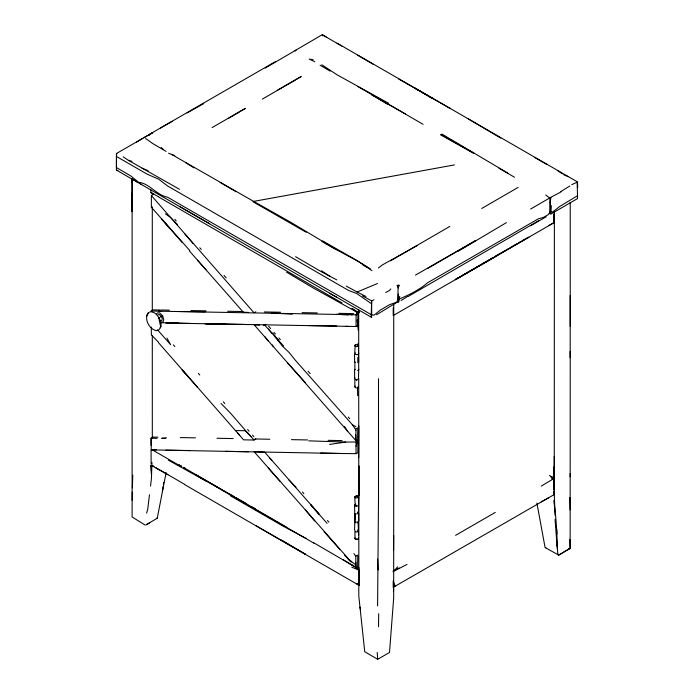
<?xml version="1.0" encoding="UTF-8"?>
<svg xmlns="http://www.w3.org/2000/svg" width="694" height="694" viewBox="0 0 694 694"><rect width="100%" height="100%" fill="white"/><g stroke="black" fill="none" stroke-linecap="round" stroke-linejoin="round"><path stroke-width="1.04" d="M116.514 154.831L116.462 170.091L371.663 317.436L371.663 300.84L362.476 295.922M132.112 179.104L132.112 516.961L145.072 525.037M149.418 312.135L147.857 313.107C144.092 319.761 149.479 329.39 156.644 330.778L158.414 330.249C164.2 325.139 159.334 316.186 154.129 312.621M354.591 369.737L354.617 378.707L354.92 377.718M354.747 352.847L355.207 344.935L356.95 344.536L358.746 345.985L356.3 346.679L354.755 345.768M256.667 324.627L254.03 324.636L355.779 440.517L357.584 439.606L355.944 440.664L355.935 428.849L357.766 427.912M356.074 326.492L356.083 314.764L357.861 313.74L357.861 325.521L356.074 326.492L165.866 323.014M308.709 440.846L345.638 442.069L356.048 441.983L357.861 440.942L357.861 452.731L356.031 453.65L341.682 453.512L225.585 451.343M358.711 378.343L358.85 580.271M378.508 378.733L378.508 498.613L377.588 605.905M393.732 304.484L393.68 597.994L389.551 651.883M553.665 482.295L553.673 478.548M554.176 483.562L554.116 489.539L554.159 478.426L549.44 475.425M554.176 216.311L554.176 211.731M555.079 515.304L554.254 494.024L554.376 211.47M570.225 357.896L570.138 548.303L558.739 555.113L545.319 547.661L544.972 546.933L536.913 503.081M570.234 202.37L570.234 326.31M151.075 450.172L151.119 463.575M354.591 529.774L354.981 513.491L354.608 521.758L355.796 522.868M488.871 259.972L455.169 279.647L554.185 222.609L554.194 220.206M357.757 556.18L357.636 566.859L355.857 567.805L355.788 556.085L353.871 553.604M132.207 193.062L132.112 211.739L132.112 179.243M356.031 453.65L356.048 441.983M358.685 457.702L358.85 425.96M359.145 465.874L359.145 495.95M393.246 307.702L393.203 315.544L528.941 237.218L526.755 238.103M354.591 505.917L354.877 520.292M393.576 550.255L393.689 535.499M376.53 314.746L397.168 302.228L397.983 302.306L398.278 294.004M398.859 301.803L399.727 296.321M415.116 88.181L577.13 181.689L577.564 197.59M151.309 327.134L151.335 334.803L158.397 342.151M357.497 387.191L357.627 395.71M357.792 362.693L357.861 357.367M358 345.655L358.026 343.521M550.03 214.056L550.177 199.005L549.726 197.981L545.736 194.979M357.601 438.539L357.748 428.97M358.755 497.555L355.389 498.006L354.972 496.618L357.184 496.002L358.755 497.555L358.512 514.705M554.168 492.02L554.107 494.614L393.203 587.332L393.203 581.069L395.094 586.248M553.916 466.889L554.254 494.024M190.035 450.553L151.197 449.903L151.275 438.061L157.035 438.443M551.348 205.719L550.845 214.056L577.495 198.597L577.443 197.27M132.242 492.089L132.164 500.339M132.372 487.873L132.771 475.225M397.983 302.306L398.026 285.225L398.859 285.061L399.64 286.006M570.121 476.726L570.234 473.499M570.104 509.864L569.843 497.511M358.598 535.447L358.121 522.209L357.566 522.825M143.658 137.742L152.68 132.701L116.462 153.495L116.358 167.497L130.993 176.085L141.446 184.63M150.52 486.104L151.431 478.478L151.96 462.473M378.698 613.722L378.516 626.777M355.857 567.805L355.875 562.175M358.46 348.154L358.755 369.364L358.434 370.249L357.566 370.414M358.477 515.538L358.633 513.439L357.67 512.068L358.416 512.597M371.16 317.019L371.663 300.84L374.023 299.869M149.47 494.805L147.761 509.023L146.616 513.1M398.026 285.225L398.243 288.01M550.281 202.813L550.845 197.313L560.969 191.934M162.387 491.604L163.099 486.511M163.385 484.473L163.671 482.434M358.278 386.332L358.468 387.556L357.089 388.067L355.675 387.833L354.894 386.948L355.033 386.046M569.843 539.507L570.138 548.303L558.739 555.113L557.933 554.549L557.065 546.1L557.655 542.899M355.12 537.841L354.972 538.674L357.566 539.438L358.468 538.986L358.503 537.538M166.109 472.536L157.278 518.175L145.957 524.968M557.456 548.659C556.848 532.74 556.189 516.423 553.725 500.6M265.229 68.081L322.233 34.7L341.925 46.177M358.286 497.754L358.572 496.8L357.184 496.002L354.972 496.618M356.022 446.233L357.861 440.942M152.368 194.528L152.619 193.852M358.824 567.484L358.798 596.077L364.749 651.77L377.692 659.3L377.206 652.412M184.899 484.75L359.084 585.363L359.188 569.705L343.036 559.529M355.094 369.338L354.825 369.98L354.92 361.687L355.085 362.433M550.203 212.989L550.915 211.444L552.615 212.104L559.494 206.604L577.599 195.673M398.191 300.745L398.92 299.201C409.07 294.837 419.037 290.109 427.634 282.736L538.379 218.801L543.324 217.465L548.182 214.663L550.229 211.844L550.177 199.005M359.206 311.875L358.789 312.69L352.023 308.431L357.835 313.159M358.746 353.211L357.957 354.712L356.352 354.591L355.189 354.044L355.458 352.89M160.184 327.776L161.034 326.223M398.235 299.6L396.621 302.168L389.638 304.675L380.546 309.923L374.101 315.171L371.377 314.738L167.575 197.209C156.61 195.205 150.025 183.893 139.19 182.349M146.608 316.048L148.629 312.838M389.386 652.551L377.692 659.3M358.468 378.638L358.755 369.364M397.419 286.362L397.983 285.564L396.907 285.616M390.748 288.921L389.412 290.543L385.751 292.469M393.03 571.067L394.929 569.974L397.636 566.816M295.566 50.61L296.026 50.133M358.026 567.397L357.393 568.039L351.199 564.404M158.249 318.772L161.155 316.273L162.7 315.935L163.775 319.691L163.073 321.895L161.771 322.484L160.114 321.522M358.33 513.447L356.56 513.881M378.36 268.005L382.394 264.908L416.851 245.78M358.217 379.167L356.048 379.757L354.851 378.907L354.894 386.948M357.237 531.17L358.338 530.329L358.009 529.626M358.633 531.127L357.601 531.864L355.614 531.916M569.809 186.009L560.882 191.553M407.638 296.433L401.071 300.511M567.753 549.691L569.765 548.39M136.518 142.157L142.539 138.34M157.989 314.824L159.568 314.564L162.24 318.095L161.902 320.515L160.843 320.906M518.097 187.415L481.714 208.486M263.512 325.243L265.915 324.298M408.046 296.546L539.099 220.449M458.43 251.141L506.429 222.601M189.783 250.569L151.37 207.237L151.37 195.561L153.036 194.546M541.285 486.078L554.159 478.426L551.756 478.843L552.155 476.995L550.559 476.743M455.585 279.656L495.29 256.737M156.974 518.357L157.096 517.915M228.656 118.214L245.329 108.403L212.104 127.583M455.585 535.343L495.29 512.415M262.315 99.129L301.196 76.531L277.262 90.35M151.092 445.427L150.945 438.131L152.749 437.081L157.972 437.168M275.31 61.671L152.775 132.424L148.481 135.078L149.132 135.425M203.672 103.623L187.137 112.931M415.463 275.11L475.13 240.861L427.417 268.604M530.624 209.024L550.845 197.313M490.719 258.905L492.566 257.838M494.414 256.771L500.886 253.041M502.734 251.974L508.277 248.773M510.125 247.706L516.588 243.967M518.435 242.9L520.283 241.833M522.131 240.766L524.907 239.17M355.172 504.547L355.84 504.156M530.502 225.784L546.239 216.762M449.859 226.391L390.453 260.875M160.435 128L172.381 121.277M541.285 501.84L548.538 497.841M158.57 342.758L243.559 439.831L254.004 440.031L255.869 439.007M548.624 225.628L554.185 222.609L553.673 222.028L553.673 214.62M393.203 571.578L406.996 564.404M255.826 311.814L253.961 312.734L151.37 195.561M355.788 556.085L357.766 555.113M281.764 540.678L282.258 540.435M394.929 569.974L399.102 567.952M147.154 524.039L149.574 522.877M357.184 496.002L355.554 496.175M571.752 184.665L577.495 182.002L577.703 187.562M357.74 55.216L373.259 64.325M346.245 286.11L357.132 292.035L377.467 283.516M357.237 497.32L358.572 496.8M553.743 222.731L554.185 222.609M354.608 521.758L355.363 521.567M354.929 504.599L355.241 505.822L357.688 505.865M168.573 153.235L171.618 154.432L253.648 201.39L454.44 164.92M358.468 538.986L356.1 539.394L354.972 538.674L354.955 530.424M329.589 444.438L345.638 442.069M356.525 522.192L357.983 521.983L358.746 520.942L358.633 513.439M166.499 437.845L161.702 438.287L165.562 438.408M248.599 312.439L243.334 312.231L189.557 251.115M350.782 314.798L356.083 314.764M152.394 449.972L156.506 449.773M150.268 311.927L152.177 311.849L153.391 312.534M336.764 326.033L308.683 325.573M352.37 314.703L150.928 311.042L152.749 309.88L159.741 309.992M398.243 299.201L398.92 299.201M161.043 322.693L178.983 323.239M545.319 547.661L545.935 547.661M550.255 211.436L550.915 211.444M178.748 311.528L205.251 311.823M235.344 430.575L244.965 430.714L247.94 433.047L254.004 440.031M160.739 310.001L169.379 310.166M190.963 310.574L206.075 310.851M227.667 311.259L242.779 311.537M264.371 311.944L280.558 312.248M302.15 312.647L317.262 312.933M338.846 313.341L353.706 313.645M171.375 323.048L190.165 323.439M205.277 323.699L248.513 324.566M180.327 437.576L195.422 437.853M216.996 438.261L233.167 438.565M254.741 438.964L269.836 439.25M291.411 439.649L307.581 439.953M328.071 440.343L342.09 440.603M205.346 323.751L225.585 324.133L205.268 323.551M165.909 450.189L248.513 451.768M345.751 326.38L348.666 326.44M320.758 453.052L341.682 453.512M336.46 314.321L348.622 314.92M271.493 313.133L292.243 314.148M254.03 324.636L259.478 325.104M158.917 311.086L161.641 311.545M313.159 59.745L309.238 59.051L314.798 61.766M243.334 312.231L243.976 312.343M320.108 65.262L330.188 71.144M123.228 156.809L128.373 160.323L131.981 161.372M117.85 170.516L116.462 170.091L116.392 168.789M356.803 506.065L355.241 505.822L354.755 497.208M171.618 154.432L174.706 155.534M150.832 189.601L150.876 192.654L153.738 193.739M563.849 174.845L568.343 176.666M142.053 168.226L148.169 170.724M351.806 567.18L358.989 570.208M152.281 465.657L154.033 466.403M294.733 50.515L295.635 50.905M116.462 153.495L117.034 153.782M357.132 292.035L365.99 296.477M166.1 151.396L152.671 143.502L145.645 138.514M153.339 466.437L151.171 465.327L167.905 474.661M295.609 256.693L320.654 271.337L336.764 279.873M150.876 192.654L158.111 196.48M535.039 157.685L546.889 164.469M388.666 103.328L337.171 74.883L321.834 64.75M306.184 538.483L281.599 525.315L230.191 495.637M168.338 460.139L206.196 481.176M441.861 134.029L507.999 173.205M181.707 466.368L178.905 464.833L181.681 466.437M183.572 467.4L185.445 468.424M557.95 170.672L562.279 173.847M440.499 134.81L474.219 153.513L441.167 134.558M329.529 293.224L336.434 297.058M321.903 241.443C337.805 251.211 354.981 258.619 370.492 268.994M398.703 79.012L450.415 108.559M322.71 240.974L356.942 260.493L371.993 270.669M179.538 189.323L128.373 160.323M253.648 201.39L289.875 221.776L335.974 249.32M209.631 223.702L179.399 206.396M184.691 484.36L158.406 469.187M337.032 43.123L432.457 98.192M423.062 124.304L358.017 86.637M252.954 201.72L306.184 232.256M116.358 156.428L147.18 174.185L158.683 179.182L167.575 185.957L348.7 290.526L356.751 293.536L371.377 303.66M196.324 474.982L286.631 527.275M224.283 491.031L226.149 492.098M228.022 493.165L234.572 496.895M236.437 497.962L246.734 503.827M252.347 507.028L255.149 508.633M405.417 113.92L371.663 94.696L387.304 104.109M153.122 450.345L178.341 464.902M255.14 509.188L196.463 475.355M498.96 168.252L514.488 177.222M342.047 302.983L158.458 196.862M183.528 467.504L222.427 489.964M353.307 565.862L313.575 542.682M255.314 509.344L313.818 543.124M255.947 525.679L305.49 554.28L281.556 540.062M468.311 118.882L500.816 138.141M414.891 88.207L432.084 98.279M326.275 37.068L322.233 34.7L322.805 35.906M220.145 182.444L235.943 191.709M286.631 272.204L313.575 288.183L356.499 311.892L357.54 311.354L357.393 312.517L356.525 312.968L356.699 314.937M274.885 336.607L282.493 346.167L289.172 352.535L295.358 360.264L352.283 424.598L355.944 426.801M362.719 264.761L367.282 267.537M185.758 162.674L193.921 167.87M356.759 583.88L359.084 585.363L357.653 583.732M321.435 270.755L329.754 276.229M131.747 178.532L137.889 182.574M155.56 467.461L158.614 469.578M165.38 213.795L170.646 217.526L177.517 224.665M319.075 514.089L264.7 452.176L254.134 451.716L351.329 562.123M344.476 554.966L347.694 558.514L355.692 564.838M355.944 440.664L355.606 434.696M161.182 147.484L163.168 149.305M356.048 379.757L356.837 380.512M288.799 479.875L295.982 487.171M221.074 403.474L230.477 413.138L250.933 436.769M264.666 325.07L283.534 345.968M157.408 329.728L170.646 344.736L166.959 338.108M189.67 378.256L182.14 369.919L197.512 387.347M287.394 362.641L305.369 382.611M197.495 260.207L205.953 269.723M324.081 531.656L339.635 549.223M268.266 468.034L279.882 481.202M268.587 326.232L270.634 328.566M274.043 332.443L275.405 333.996M174.784 219.287L176.215 220.909M199.785 247.784L201.208 249.415M224.067 275.466L226.209 277.912M278.91 337.978L280.333 339.6M308.075 371.238L310.209 373.676M348.275 417.059L349.681 418.656M161.615 219.07L182.296 242.648M173.353 344.857L174.784 346.488M198.354 373.355L199.785 374.986M223.355 401.861L224.787 403.483M247.637 429.543L249.068 431.174M302.445 492.02L303.877 493.651M327.447 520.526L328.878 522.157M327.074 523.354L310.791 504.738L318.945 514.245M165.137 223.043L169.952 228.578M252.486 435.112L253.839 436.673M184.621 233.661L193.114 243.559M347.694 558.514L349.75 560.934M358.234 312.022L358.789 312.69L358.746 309.88M268.413 329.069L271.979 333.346M305.369 509.821L314.642 520.977M269.819 458.092L271.84 460.547M272.586 333.042L278.806 340.719M264.605 336.364L268.188 340.815M237.513 432.648L239.751 435.563M162.7 315.935L159.559 312.847L157.521 312.951A5.613 3.236 60 0 0 156.627 314.2M352.283 424.598L355.979 430.159M272.239 344.892L273.358 346.636M344.493 426.42L347.685 431.442M553.673 493.816L554.107 494.614L553.673 491.699M159.134 319.7L160.383 325.451M359.926 607.111L360.507 609.74M357.757 345.577L357.948 346.514L355.267 346.271L355.207 344.935M358.217 330.188L357.132 319.856M150.451 465.127L151.387 473.889M555.079 519.364L557.065 546.1M377.597 559.043L378.152 570.008M556.718 529.045L556.935 534.033M393.489 587.003L393.567 590.863M570.121 351.398L570.182 357.74L570.182 295.462M132.19 179.226L132.207 182.47M354.565 353.879L354.591 361.314M358.72 362.442L358.685 310.036M152.316 438.001L152.298 335.349M554.254 456.4L554.254 482.616M152.298 206.847L152.298 311.701"/></g></svg>
